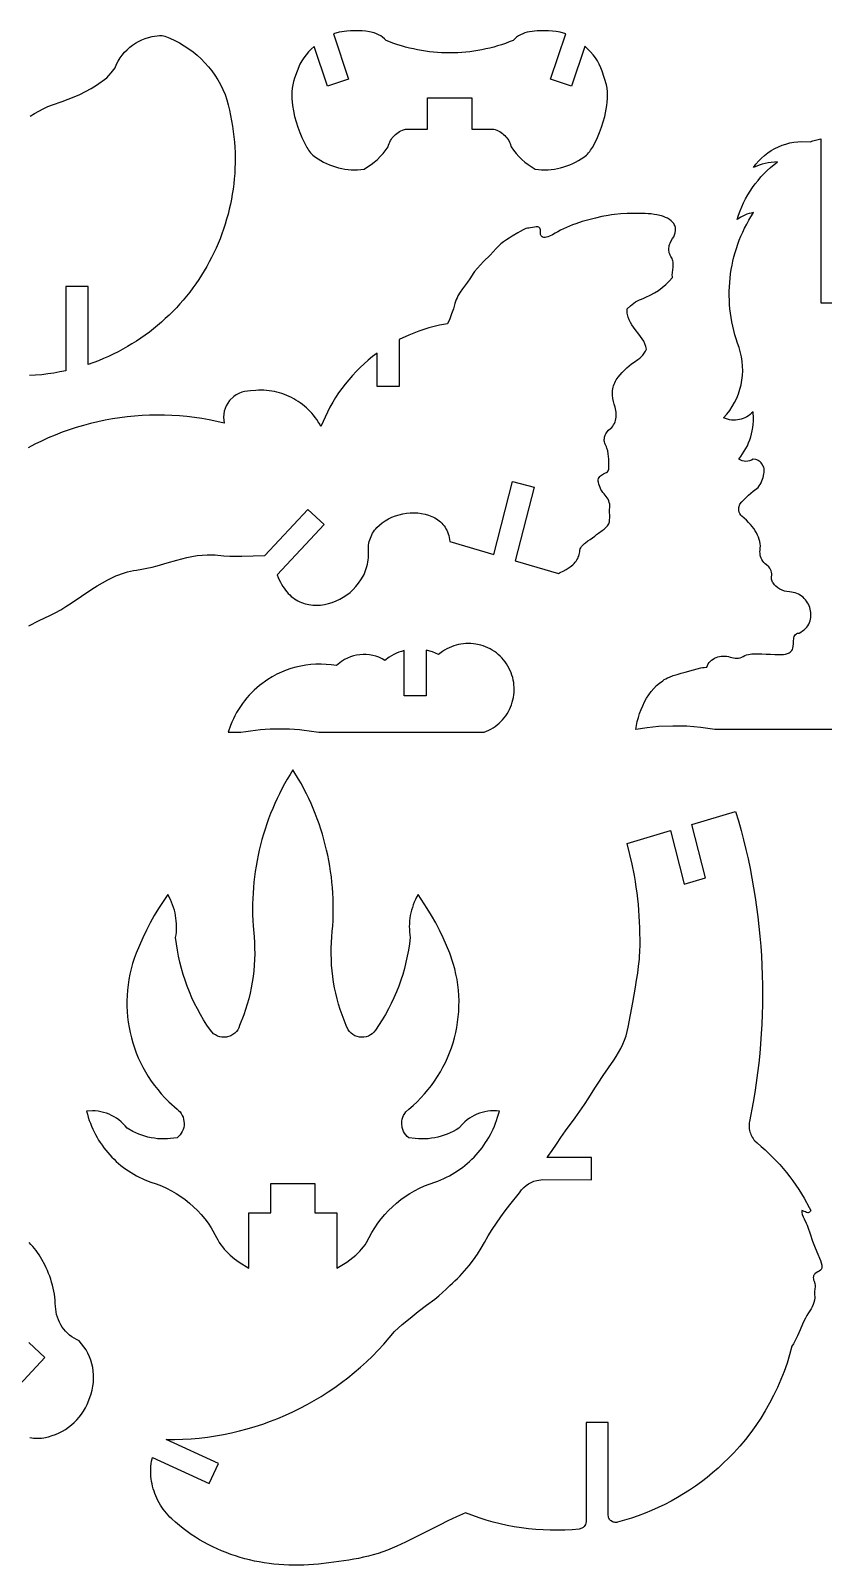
# Model space of a CAD drawing. Extents: x 4.6 to 21.3, y 2.7 to 11.8.
# Drawn here: x 10.41 to 14.95, y 2.74 to 11.52 of the extents above; entities that cross this region are included whole.
import ezdxf

# ---------------------------------------------------------------- set-up
doc = ezdxf.new("R2010")
doc.units = 0

msp = doc.modelspace()

# ---------------------------------------------------------------- linework, layer by layer
for points in [[(12.2328, 11.2405), (12.1128, 11.2001), (12.0363, 11.4272), (12.0358, 11.4267), (12.0352, 11.4262), (12.0191, 11.4116), (12.0039, 11.3959), (11.9899, 11.3794), (11.977, 11.362), (11.9652, 11.3438), (11.9546, 11.3249), (11.9234, 11.2448), (11.9179, 11.2259), (11.9135, 11.2067), (11.9102, 11.1874), (11.9081, 11.1679), (11.9071, 11.1483), (11.9073, 11.1287), (11.9111, 11.0896), (11.9167, 11.058), (11.9238, 11.0268), (11.9321, 10.9959), (11.9419, 10.9654), (11.953, 10.9354), (11.9653, 10.9059), (11.994, 10.8486), (11.9987, 10.8407), (12.0039, 10.833), (12.0094, 10.8256), (12.0154, 10.8185), (12.0217, 10.8118), (12.0284, 10.8054), (12.0429, 10.7938), (12.0582, 10.7834), (12.074, 10.7738), (12.0901, 10.7649), (12.1066, 10.7569), (12.1234, 10.7496), (12.1405, 10.7432), (12.1579, 10.7376), (12.1755, 10.7328), (12.1933, 10.7288), (12.2113, 10.7257), (12.2294, 10.7235), (12.2477, 10.722), (12.266, 10.7215), (12.2844, 10.7218), (12.3213, 10.7251), (12.3415, 10.7375), (12.361, 10.7511), (12.3796, 10.7657), (12.3973, 10.7813), (12.414, 10.798), (12.4298, 10.8156), (12.4582, 10.8535), (12.461, 10.8626), (12.4642, 10.8714), (12.4681, 10.8799), (12.4725, 10.8881), (12.4774, 10.896), (12.4827, 10.9035), (12.4886, 10.9106), (12.4949, 10.9173), (12.5016, 10.9235), (12.5087, 10.9294), (12.5162, 10.9347), (12.5241, 10.9396), (12.5323, 10.9439), (12.5408, 10.9477), (12.5587, 10.9537), (12.6844, 10.9537), (12.6844, 11.1332), (12.9369, 11.1332), (12.9369, 10.9537), (13.0626, 10.9537), (13.0717, 10.951), (13.0805, 10.9477), (13.089, 10.9439), (13.0972, 10.9396), (13.1051, 10.9347), (13.1126, 10.9294), (13.1197, 10.9235), (13.1264, 10.9173), (13.1327, 10.9106), (13.1386, 10.9035), (13.144, 10.896), (13.1488, 10.8881), (13.1532, 10.8799), (13.1571, 10.8714), (13.1631, 10.8535), (13.1768, 10.8341), (13.1915, 10.8156), (13.2073, 10.798), (13.224, 10.7813), (13.2417, 10.7657), (13.2603, 10.7511), (13.3, 10.7251), (13.3185, 10.723), (13.3369, 10.7218), (13.3553, 10.7215), (13.3736, 10.722), (13.3919, 10.7235), (13.41, 10.7257), (13.428, 10.7288), (13.4458, 10.7328), (13.4634, 10.7376), (13.4808, 10.7432), (13.4979, 10.7496), (13.5147, 10.7569), (13.5312, 10.7649), (13.5473, 10.7738), (13.5784, 10.7938), (13.5858, 10.7994), (13.5929, 10.8054), (13.5996, 10.8118), (13.6059, 10.8185), (13.6119, 10.8256), (13.6174, 10.833), (13.6273, 10.8486), (13.6423, 10.877), (13.656, 10.9059), (13.6684, 10.9354), (13.6794, 10.9654), (13.6892, 10.9959), (13.6976, 11.0268), (13.7103, 11.0896), (13.7127, 11.1091), (13.714, 11.1287), (13.7142, 11.1483), (13.7132, 11.1679), (13.7111, 11.1874), (13.7079, 11.2067), (13.6841, 11.285), (13.6761, 11.3052), (13.6667, 11.3249), (13.6561, 11.3438), (13.6443, 11.362), (13.6314, 11.3794), (13.6174, 11.3959), (13.5861, 11.4262), (13.5855, 11.4267), (13.585, 11.4272), (13.5085, 11.2001), (13.3885, 11.2405), (13.4756, 11.4991), (13.4425, 11.5086), (13.4208, 11.5121), (13.3991, 11.5146), (13.3772, 11.5162), (13.3554, 11.5169), (13.3335, 11.5167), (13.3116, 11.5156), (13.2681, 11.5106), (13.2547, 11.5079), (13.2416, 11.5041), (13.229, 11.4994), (13.2167, 11.4936), (13.205, 11.4869), (13.1938, 11.4792), (13.1734, 11.4612), (13.1516, 11.4526), (13.1295, 11.4445), (13.1074, 11.4369), (13.0851, 11.43), (13.0626, 11.4235), (13.0401, 11.4177), (13.0174, 11.4124), (12.9947, 11.4076), (12.9719, 11.4035), (12.949, 11.3998), (12.926, 11.3968), (12.903, 11.3942), (12.8799, 11.3923), (12.8569, 11.3909), (12.8338, 11.3901), (12.8107, 11.3898), (12.7875, 11.3901), (12.7644, 11.3909), (12.7414, 11.3923), (12.7183, 11.3942), (12.6953, 11.3968), (12.6723, 11.3998), (12.6494, 11.4035), (12.6266, 11.4076), (12.6039, 11.4124), (12.5812, 11.4177), (12.5587, 11.4235), (12.5363, 11.43), (12.5139, 11.4369), (12.4918, 11.4445), (12.4479, 11.4612), (12.438, 11.4707), (12.4275, 11.4792), (12.4163, 11.4869), (12.4046, 11.4936), (12.3923, 11.4994), (12.3797, 11.5041), (12.3532, 11.5106), (12.3315, 11.5135), (12.3097, 11.5156), (12.2878, 11.5167), (12.2659, 11.5169), (12.2441, 11.5162), (12.2222, 11.5146), (12.1788, 11.5086), (12.1457, 11.4991), (12.2328, 11.2405)], [(12.55, 7.7143), (12.55, 7.9719), (12.5351, 7.9677), (12.5205, 7.9626), (12.5063, 7.9568), (12.4923, 7.9501), (12.4788, 7.9428), (12.4657, 7.9347), (12.4408, 7.9163), (12.4239, 7.9258), (12.4065, 7.9337), (12.3887, 7.9401), (12.3706, 7.9449), (12.3523, 7.9482), (12.3338, 7.9499), (12.3153, 7.9502), (12.2968, 7.9489), (12.2785, 7.9462), (12.2605, 7.942), (12.2429, 7.9363), (12.2256, 7.9291), (12.209, 7.9205), (12.193, 7.9105), (12.1632, 7.8861), (12.1339, 7.8906), (12.1045, 7.8935), (12.0751, 7.8947), (12.0458, 7.8944), (12.0167, 7.8925), (11.9877, 7.8891), (11.959, 7.8841), (11.9307, 7.8776), (11.9027, 7.8696), (11.8752, 7.8601), (11.8482, 7.8491), (11.8217, 7.8367), (11.7959, 7.8228), (11.7708, 7.8075), (11.7229, 7.7727), (11.7073, 7.7595), (11.6921, 7.7457), (11.6776, 7.7314), (11.6636, 7.7166), (11.6502, 7.7013), (11.6374, 7.6855), (11.6252, 7.6692), (11.6136, 7.6525), (11.6026, 7.6354), (11.5923, 7.6179), (11.5826, 7.6), (11.5736, 7.5818), (11.5653, 7.5632), (11.5577, 7.5442), (11.5445, 7.5054), (11.6169, 7.5054), (11.6446, 7.5101), (11.6723, 7.5141), (11.7002, 7.5175), (11.728, 7.5203), (11.7559, 7.5225), (11.7838, 7.524), (11.8118, 7.525), (11.8397, 7.5253), (11.8677, 7.525), (11.8956, 7.524), (11.9236, 7.5225), (11.9515, 7.5203), (11.9793, 7.5175), (12.0071, 7.5141), (12.0625, 7.5054), (13.008, 7.5054), (13.0215, 7.5108), (13.0346, 7.5168), (13.0473, 7.5236), (13.0596, 7.531), (13.0714, 7.539), (13.0827, 7.5477), (13.0935, 7.5569), (13.1038, 7.5667), (13.1135, 7.5771), (13.1227, 7.5879), (13.1313, 7.5993), (13.1393, 7.6112), (13.1466, 7.6235), (13.1533, 7.6362), (13.1646, 7.6628), (13.1691, 7.6766), (13.1728, 7.6906), (13.1758, 7.7046), (13.1779, 7.7188), (13.1793, 7.733), (13.1799, 7.7472), (13.1798, 7.7615), (13.1788, 7.7757), (13.1771, 7.7898), (13.1747, 7.8038), (13.1714, 7.8177), (13.1674, 7.8314), (13.1627, 7.8449), (13.1572, 7.8582), (13.144, 7.8839), (13.1363, 7.8962), (13.128, 7.908), (13.1191, 7.9193), (13.1096, 7.93), (13.0996, 7.9402), (13.089, 7.9498), (13.078, 7.9588), (13.0665, 7.9671), (13.0546, 7.9749), (13.0422, 7.9819), (13.0295, 7.9884), (13.0164, 7.9941), (13.003, 7.9991), (12.9893, 8.0034), (12.961, 8.0097), (12.9467, 8.0117), (12.9323, 8.0128), (12.9179, 8.0132), (12.9036, 8.0128), (12.8894, 8.0116), (12.8753, 8.0097), (12.8613, 8.007), (12.8475, 8.0035), (12.8339, 7.9993), (12.8206, 7.9944), (12.8075, 7.9887), (12.7947, 7.9823), (12.7823, 7.9753), (12.7702, 7.9675), (12.7473, 7.9498), (12.7303, 7.9578), (12.7128, 7.9647), (12.6767, 7.9748), (12.6767, 7.7143), (12.55, 7.7143)], [(12.274, 4.5157), (12.2857, 4.5266), (12.2968, 4.538), (12.3074, 4.5499), (12.3174, 4.5623), (12.3268, 4.5752), (12.3355, 4.5884), (12.3511, 4.6162), (12.3662, 4.6444), (12.3825, 4.6716), (12.4002, 4.6979), (12.4191, 4.7231), (12.4393, 4.7473), (12.4605, 4.7704), (12.483, 4.7924), (12.5064, 4.8131), (12.5309, 4.8327), (12.5564, 4.851), (12.5828, 4.8681), (12.61, 4.8838), (12.6381, 4.8981), (12.667, 4.9111), (12.727, 4.9325), (12.744, 4.9389), (12.7608, 4.9457), (12.7772, 4.953), (12.7934, 4.9608), (12.8093, 4.9691), (12.8249, 4.9779), (12.8402, 4.9871), (12.8552, 4.9967), (12.8698, 5.0068), (12.8841, 5.0174), (12.898, 5.0283), (12.9116, 5.0397), (12.9248, 5.0514), (12.9377, 5.0636), (12.9501, 5.0761), (12.9622, 5.089), (12.9739, 5.1023), (12.9851, 5.1159), (12.996, 5.1298), (13.0064, 5.1441), (13.0164, 5.1587), (13.0259, 5.1737), (13.035, 5.1889), (13.0437, 5.2045), (13.0518, 5.2203), (13.0595, 5.2364), (13.0667, 5.2527), (13.0734, 5.2694), (13.0796, 5.2862), (13.0853, 5.3034), (13.0952, 5.3383), (13.0785, 5.3399), (13.0619, 5.3404), (13.0454, 5.3398), (13.0291, 5.3381), (13.013, 5.3354), (12.9972, 5.3316), (12.9816, 5.3269), (12.9664, 5.3211), (12.9517, 5.3144), (12.9373, 5.3068), (12.9235, 5.2982), (12.9102, 5.2887), (12.8975, 5.2783), (12.8854, 5.2671), (12.8634, 5.2421), (12.8473, 5.2322), (12.8308, 5.2232), (12.814, 5.2149), (12.7968, 5.2076), (12.7793, 5.2011), (12.7616, 5.1954), (12.7436, 5.1906), (12.7254, 5.1866), (12.7071, 5.1835), (12.6886, 5.1813), (12.6701, 5.18), (12.6514, 5.1795), (12.6327, 5.18), (12.614, 5.1814), (12.5767, 5.1868), (12.5677, 5.1947), (12.5598, 5.2035), (12.553, 5.213), (12.5473, 5.2233), (12.5428, 5.2341), (12.5395, 5.2454), (12.5369, 5.269), (12.5376, 5.2809), (12.5397, 5.2925), (12.5431, 5.3038), (12.5477, 5.3146), (12.5535, 5.3248), (12.5604, 5.3343), (12.5774, 5.3508), (12.6015, 5.3714), (12.6246, 5.3929), (12.6467, 5.4151), (12.6678, 5.438), (12.6879, 5.4617), (12.7069, 5.486), (12.7249, 5.5109), (12.7419, 5.5365), (12.7578, 5.5626), (12.7726, 5.5893), (12.7863, 5.6165), (12.799, 5.6441), (12.8106, 5.6722), (12.8211, 5.7007), (12.8304, 5.7295), (12.8387, 5.7587), (12.8458, 5.7881), (12.8518, 5.8179), (12.8566, 5.8478), (12.8603, 5.878), (12.8628, 5.9083), (12.8641, 5.9387), (12.8643, 5.9692), (12.8633, 5.9998), (12.861, 6.0304), (12.8576, 6.061), (12.8529, 6.0915), (12.847, 6.1219), (12.8399, 6.1523), (12.8316, 6.1825), (12.811, 6.2422), (12.7931, 6.2865), (12.7737, 6.3301), (12.753, 6.3731), (12.731, 6.4153), (12.7077, 6.4569), (12.683, 6.4977), (12.6299, 6.5771), (12.6221, 6.563), (12.6149, 6.5486), (12.6084, 6.534), (12.6026, 6.5192), (12.5974, 6.5041), (12.5929, 6.4889), (12.589, 6.4734), (12.5858, 6.4579), (12.5833, 6.4422), (12.5815, 6.4264), (12.5804, 6.4105), (12.58, 6.3946), (12.5803, 6.3786), (12.5813, 6.3627), (12.5854, 6.3308), (12.5809, 6.2952), (12.5754, 6.2598), (12.5687, 6.2246), (12.561, 6.1897), (12.5522, 6.1551), (12.5423, 6.1208), (12.5313, 6.0869), (12.5193, 6.0533), (12.5062, 6.0202), (12.4921, 5.9874), (12.4769, 5.9551), (12.4608, 5.9232), (12.4436, 5.8919), (12.4255, 5.8611), (12.3862, 5.8011), (12.3777, 5.7907), (12.3681, 5.7817), (12.3574, 5.7743), (12.3458, 5.7684), (12.3335, 5.7642), (12.3207, 5.7618), (12.2942, 5.7623), (12.2812, 5.7654), (12.2689, 5.7702), (12.2576, 5.7766), (12.2473, 5.7845), (12.2381, 5.7937), (12.2303, 5.8042), (12.2193, 5.8282), (12.207, 5.8584), (12.1956, 5.8888), (12.1851, 5.9195), (12.1756, 5.9505), (12.1671, 5.9817), (12.1595, 6.0132), (12.1528, 6.0448), (12.1472, 6.0767), (12.1424, 6.1087), (12.1387, 6.1408), (12.1359, 6.173), (12.1341, 6.2054), (12.1332, 6.2378), (12.1334, 6.2702), (12.1366, 6.3352), (12.1397, 6.3666), (12.1422, 6.3979), (12.1439, 6.4293), (12.145, 6.4607), (12.1454, 6.492), (12.1452, 6.5233), (12.1443, 6.5545), (12.1428, 6.5857), (12.1405, 6.6169), (12.1377, 6.6479), (12.1342, 6.6789), (12.13, 6.7097), (12.1252, 6.7405), (12.1198, 6.7711), (12.1137, 6.8016), (12.1069, 6.832), (12.0996, 6.8622), (12.0916, 6.8923), (12.083, 6.9222), (12.0737, 6.9519), (12.0638, 6.9815), (12.0533, 7.0108), (12.0422, 7.0399), (12.0304, 7.0688), (12.0181, 7.0975), (12.0051, 7.1259), (11.9915, 7.1541), (11.9773, 7.1821), (11.9625, 7.2097), (11.947, 7.2371), (11.9144, 7.291), (11.8978, 7.2642), (11.8818, 7.2371), (11.8663, 7.2097), (11.8515, 7.1821), (11.8373, 7.1541), (11.8237, 7.1259), (11.8107, 7.0975), (11.7984, 7.0688), (11.7866, 7.0399), (11.7755, 7.0108), (11.765, 6.9815), (11.7551, 6.9519), (11.7458, 6.9222), (11.7372, 6.8923), (11.7292, 6.8622), (11.7218, 6.832), (11.7151, 6.8016), (11.709, 6.7711), (11.7036, 6.7405), (11.6988, 6.7097), (11.6946, 6.6789), (11.6911, 6.6479), (11.6882, 6.6169), (11.686, 6.5857), (11.6845, 6.5545), (11.6836, 6.5233), (11.6834, 6.492), (11.6838, 6.4607), (11.6849, 6.4293), (11.6866, 6.3979), (11.6922, 6.3352), (11.6943, 6.3027), (11.6954, 6.2702), (11.6955, 6.2378), (11.6947, 6.2054), (11.6929, 6.173), (11.6901, 6.1408), (11.6864, 6.1087), (11.6816, 6.0767), (11.676, 6.0448), (11.6693, 6.0132), (11.6617, 5.9817), (11.6532, 5.9505), (11.6437, 5.9195), (11.6332, 5.8888), (11.6095, 5.8282), (11.6048, 5.8157), (11.5985, 5.8042), (11.5907, 5.7937), (11.5815, 5.7845), (11.5712, 5.7766), (11.5598, 5.7702), (11.5346, 5.7623), (11.5213, 5.7611), (11.5081, 5.7618), (11.4953, 5.7642), (11.483, 5.7684), (11.4714, 5.7743), (11.4607, 5.7817), (11.4426, 5.8011), (11.4225, 5.8308), (11.4033, 5.8611), (11.3852, 5.8919), (11.368, 5.9232), (11.3518, 5.9551), (11.3367, 5.9874), (11.3226, 6.0202), (11.3095, 6.0533), (11.2975, 6.0869), (11.2865, 6.1208), (11.2766, 6.1551), (11.2678, 6.1897), (11.2601, 6.2246), (11.2534, 6.2598), (11.2434, 6.3308), (11.2458, 6.3467), (11.2475, 6.3627), (11.2485, 6.3786), (11.2488, 6.3946), (11.2484, 6.4105), (11.2472, 6.4264), (11.2454, 6.4422), (11.243, 6.4579), (11.2398, 6.4734), (11.2359, 6.4889), (11.2314, 6.5041), (11.2262, 6.5192), (11.2204, 6.534), (11.2139, 6.5486), (11.1988, 6.5771), (11.1717, 6.5378), (11.1458, 6.4977), (11.1211, 6.4569), (11.0978, 6.4153), (11.0758, 6.3731), (11.0551, 6.3301), (11.0178, 6.2422), (11.0069, 6.2125), (10.9972, 6.1825), (10.9889, 6.1523), (10.9817, 6.1219), (10.9759, 6.0915), (10.9712, 6.061), (10.9678, 6.0304), (10.9655, 5.9998), (10.9645, 5.9692), (10.9647, 5.9387), (10.966, 5.9083), (10.9685, 5.878), (10.9722, 5.8478), (10.977, 5.8179), (10.983, 5.7881), (10.9901, 5.7587), (10.9984, 5.7295), (11.0077, 5.7007), (11.0182, 5.6722), (11.0298, 5.6441), (11.0425, 5.6165), (11.0562, 5.5893), (11.071, 5.5626), (11.0869, 5.5365), (11.1039, 5.5109), (11.1219, 5.486), (11.1409, 5.4617), (11.161, 5.438), (11.1821, 5.4151), (11.2042, 5.3929), (11.2514, 5.3508), (11.2604, 5.343), (11.2684, 5.3343), (11.2753, 5.3248), (11.2811, 5.3146), (11.2857, 5.3038), (11.2891, 5.2925), (11.2919, 5.269), (11.2913, 5.257), (11.2893, 5.2454), (11.286, 5.2341), (11.2815, 5.2233), (11.2758, 5.213), (11.269, 5.2035), (11.2521, 5.1868), (11.2335, 5.1836), (11.2148, 5.1814), (11.1961, 5.18), (11.1774, 5.1795), (11.1587, 5.18), (11.1402, 5.1813), (11.1217, 5.1835), (11.1034, 5.1866), (11.0852, 5.1906), (11.0672, 5.1954), (11.0495, 5.2011), (11.032, 5.2076), (11.0148, 5.2149), (10.998, 5.2232), (10.9654, 5.2421), (10.9547, 5.255), (10.9434, 5.2671), (10.9313, 5.2783), (10.9186, 5.2887), (10.9053, 5.2982), (10.8915, 5.3068), (10.8771, 5.3144), (10.8624, 5.3211), (10.8472, 5.3269), (10.8316, 5.3316), (10.8158, 5.3354), (10.7997, 5.3381), (10.7833, 5.3398), (10.7669, 5.3404), (10.7336, 5.3383), (10.7383, 5.3207), (10.7435, 5.3034), (10.7492, 5.2862), (10.7554, 5.2694), (10.7621, 5.2527), (10.7693, 5.2364), (10.777, 5.2203), (10.7851, 5.2045), (10.7938, 5.1889), (10.8029, 5.1737), (10.8124, 5.1587), (10.8224, 5.1441), (10.8328, 5.1298), (10.8437, 5.1159), (10.8549, 5.1023), (10.8666, 5.089), (10.8787, 5.0761), (10.8911, 5.0636), (10.904, 5.0514), (10.9172, 5.0397), (10.9308, 5.0283), (10.9447, 5.0174), (10.959, 5.0068), (10.9736, 4.9967), (10.9886, 4.9871), (11.0039, 4.9779), (11.0195, 4.9691), (11.0354, 4.9608), (11.0516, 4.953), (11.068, 4.9457), (11.1018, 4.9325), (11.1322, 4.9225), (11.1618, 4.9111), (11.1907, 4.8981), (11.2188, 4.8838), (11.246, 4.8681), (11.2724, 4.851), (11.2979, 4.8327), (11.3224, 4.8131), (11.3458, 4.7924), (11.3682, 4.7704), (11.3895, 4.7473), (11.4097, 4.7231), (11.4286, 4.6979), (11.4463, 4.6716), (11.4777, 4.6162), (11.4851, 4.6021), (11.4933, 4.5884), (11.502, 4.5752), (11.5114, 4.5623), (11.5214, 4.5499), (11.532, 4.538), (11.5548, 4.5157), (11.58, 4.4947), (11.6064, 4.4752), (11.6625, 4.4413), (11.6625, 4.757), (11.7884, 4.757), (11.7884, 4.9241), (12.0404, 4.9241), (12.0404, 4.757), (12.1663, 4.757), (12.1663, 4.4413), (12.1949, 4.4574), (12.2224, 4.4752), (12.274, 4.5157)], [(13.5911, 2.9916), (13.5904, 2.9835), (13.5882, 2.9759), (13.5847, 2.969), (13.58, 2.9628), (13.5743, 2.9576), (13.5677, 2.9534), (13.5524, 2.9489), (13.5109, 2.9455), (13.4694, 2.9433), (13.4278, 2.9424), (13.3863, 2.9427), (13.3449, 2.9442), (13.3036, 2.947), (13.2623, 2.951), (13.2213, 2.9562), (13.1804, 2.9626), (13.1397, 2.9702), (13.0992, 2.9791), (13.0589, 2.9891), (13.019, 3.0004), (12.9794, 3.0128), (12.9011, 3.0413), (12.8506, 3.0187), (12.8011, 2.9954), (12.7524, 2.9715), (12.7041, 2.9472), (12.6076, 2.8984), (12.5587, 2.8744), (12.5092, 2.8507), (12.4826, 2.839), (12.4558, 2.8282), (12.4287, 2.8184), (12.4014, 2.8095), (12.3739, 2.8015), (12.3462, 2.7942), (12.3183, 2.7875), (12.2902, 2.7816), (12.2619, 2.7761), (12.2335, 2.7712), (12.1764, 2.7627), (12.1189, 2.7554), (12.0611, 2.7489), (12.0327, 2.7461), (12.0043, 2.744), (11.9758, 2.7426), (11.9474, 2.7418), (11.919, 2.7418), (11.8906, 2.7424), (11.8622, 2.7438), (11.834, 2.7458), (11.8058, 2.7485), (11.7777, 2.7519), (11.7497, 2.756), (11.7219, 2.7608), (11.6943, 2.7663), (11.6668, 2.7725), (11.6395, 2.7794), (11.6124, 2.7871), (11.5855, 2.7954), (11.5589, 2.8044), (11.5325, 2.8142), (11.5064, 2.8247), (11.4806, 2.8359), (11.4552, 2.8478), (11.43, 2.8604), (11.4052, 2.8738), (11.3808, 2.8879), (11.3567, 2.9027), (11.333, 2.9183), (11.3098, 2.9346), (11.287, 2.9516), (11.2646, 2.9694), (11.2427, 2.9879), (11.2213, 3.0071), (11.2106, 3.0174), (11.2004, 3.028), (11.1907, 3.0391), (11.1814, 3.0505), (11.1726, 3.0622), (11.1642, 3.0742), (11.1563, 3.0866), (11.149, 3.0992), (11.1421, 3.1121), (11.1357, 3.1252), (11.1298, 3.1385), (11.1245, 3.152), (11.1196, 3.1657), (11.1154, 3.1796), (11.1116, 3.1936), (11.1085, 3.2077), (11.1058, 3.2219), (11.1038, 3.2361), (11.1023, 3.2505), (11.1014, 3.2648), (11.1012, 3.2792), (11.1015, 3.2936), (11.1024, 3.308), (11.104, 3.3223), (11.1062, 3.3365), (11.109, 3.3507), (11.1108, 3.3579), (11.4358, 3.2091), (11.4885, 3.3242), (11.1898, 3.461), (11.2372, 3.4611), (11.2845, 3.4626), (11.3316, 3.4654), (11.3784, 3.4696), (11.425, 3.475), (11.4714, 3.4818), (11.5174, 3.4899), (11.5631, 3.4993), (11.6084, 3.51), (11.6533, 3.5219), (11.6979, 3.5351), (11.742, 3.5495), (11.7857, 3.5651), (11.8289, 3.5819), (11.8715, 3.6), (11.9137, 3.6192), (11.9553, 3.6397), (11.9963, 3.6612), (12.0367, 3.684), (12.0764, 3.7078), (12.1155, 3.7329), (12.1539, 3.759), (12.1916, 3.7862), (12.2286, 3.8145), (12.2648, 3.8439), (12.3002, 3.8744), (12.3348, 3.9059), (12.3686, 3.9385), (12.4015, 3.9721), (12.4335, 4.0068), (12.4948, 4.079), (12.5392, 4.1179), (12.5847, 4.1555), (12.6313, 4.1923), (12.6786, 4.2284), (12.7265, 4.2641), (12.7491, 4.2819), (12.7707, 4.3008), (12.7914, 4.3207), (12.8111, 4.3417), (12.8262, 4.3543), (12.841, 4.3675), (12.8554, 4.3811), (12.8695, 4.3952), (12.8833, 4.4097), (12.8967, 4.4247), (12.9224, 4.4556), (12.9467, 4.4877), (12.9695, 4.5207), (12.9907, 4.5543), (13.0103, 4.5882), (13.0317, 4.6254), (13.0545, 4.6619), (13.0784, 4.6979), (13.1033, 4.7335), (13.129, 4.7686), (13.1554, 4.8034), (13.2096, 4.8724), (13.2226, 4.8887), (13.2346, 4.9016), (13.2477, 4.913), (13.2619, 4.923), (13.2771, 4.9313), (13.293, 4.9379), (13.3096, 4.9428), (13.3443, 4.9471), (13.6226, 4.9466), (13.6228, 5.0732), (13.3674, 5.0737), (13.3716, 5.0793), (13.3968, 5.1145), (13.4211, 5.1501), (13.4469, 5.1881), (13.4737, 5.2258), (13.5283, 5.3011), (13.5555, 5.3389), (13.5821, 5.377), (13.6076, 5.4155), (13.6318, 5.4545), (13.6453, 5.4765), (13.6595, 5.4983), (13.6892, 5.5418), (13.7195, 5.5855), (13.7492, 5.6297), (13.7633, 5.6521), (13.7767, 5.6748), (13.7892, 5.6978), (13.8007, 5.7212), (13.811, 5.745), (13.8198, 5.7693), (13.8271, 5.7941), (13.8326, 5.8195), (13.8584, 5.9599), (13.874, 6.0484), (13.8805, 6.0882), (13.8864, 6.1281), (13.8918, 6.1681), (13.8964, 6.2081), (13.8977, 6.2204), (13.8989, 6.2538), (13.8997, 6.2872), (13.8999, 6.3206), (13.8996, 6.3539), (13.8987, 6.3872), (13.8974, 6.4206), (13.8955, 6.4538), (13.8931, 6.4871), (13.8902, 6.5203), (13.8867, 6.5535), (13.8827, 6.5866), (13.8783, 6.6196), (13.8732, 6.6526), (13.8677, 6.6855), (13.8551, 6.7511), (13.8268, 6.8697), (14.0739, 6.9426), (14.1523, 6.6369), (14.2739, 6.6728), (14.1955, 6.9784), (14.4469, 7.0526), (14.4627, 6.9986), (14.4777, 6.9444), (14.4918, 6.89), (14.5051, 6.8355), (14.5175, 6.7807), (14.529, 6.7259), (14.5397, 6.6709), (14.5495, 6.6158), (14.5585, 6.5605), (14.5666, 6.5052), (14.5738, 6.4497), (14.5802, 6.3942), (14.5857, 6.3385), (14.5904, 6.2828), (14.5942, 6.2271), (14.5971, 6.1713), (14.5992, 6.1154), (14.6004, 6.0596), (14.6007, 6.0037), (14.6002, 5.9478), (14.5988, 5.8919), (14.5965, 5.836), (14.5934, 5.7802), (14.5894, 5.7243), (14.5846, 5.6686), (14.5789, 5.6128), (14.5723, 5.5571), (14.5648, 5.5015), (14.5565, 5.446), (14.5473, 5.3906), (14.5263, 5.2801), (14.5248, 5.2715), (14.524, 5.2628), (14.5237, 5.2542), (14.524, 5.2456), (14.5249, 5.2372), (14.5263, 5.2288), (14.5283, 5.2205), (14.5309, 5.2124), (14.534, 5.2045), (14.5376, 5.1969), (14.5417, 5.1894), (14.5463, 5.1823), (14.5515, 5.1754), (14.5571, 5.1689), (14.5697, 5.1569), (14.5926, 5.1375), (14.6149, 5.1176), (14.6367, 5.0972), (14.6579, 5.0762), (14.6787, 5.0547), (14.6988, 5.0328), (14.7184, 5.0103), (14.7374, 4.9874), (14.7559, 4.9639), (14.7737, 4.9401), (14.791, 4.9157), (14.8076, 4.891), (14.8237, 4.8658), (14.8391, 4.8402), (14.868, 4.7878), (14.8768, 4.7705), (14.8743, 4.7661), (14.8716, 4.7627), (14.8688, 4.7603), (14.8658, 4.7588), (14.8626, 4.7581), (14.8594, 4.758), (14.8527, 4.7594), (14.8456, 4.7622), (14.8385, 4.7656), (14.8315, 4.7687), (14.8246, 4.7708), (14.8246, 4.7649), (14.8252, 4.7591), (14.828, 4.7471), (14.8325, 4.7351), (14.8381, 4.723), (14.8503, 4.6988), (14.8557, 4.6869), (14.86, 4.6752), (14.8725, 4.6365), (14.8867, 4.596), (14.9017, 4.5565), (14.9163, 4.5205), (14.9261, 4.4979), (14.9313, 4.4848), (14.9359, 4.4715), (14.9391, 4.4585), (14.9399, 4.4525), (14.9402, 4.4468), (14.9397, 4.4415), (14.9384, 4.4369), (14.9363, 4.4329), (14.9331, 4.4296), (14.925, 4.424), (14.9163, 4.419), (14.9079, 4.414), (14.9004, 4.4082), (14.8972, 4.4049), (14.8946, 4.4011), (14.8926, 4.3969), (14.8913, 4.3922), (14.8908, 4.3868), (14.8913, 4.3807), (14.8927, 4.3738), (14.8952, 4.3661), (14.8991, 4.3536), (14.901, 4.3427), (14.9013, 4.3329), (14.9007, 4.3238), (14.8984, 4.306), (14.8979, 4.2964), (14.8985, 4.2857), (14.899, 4.2785), (14.8991, 4.2716), (14.8978, 4.258), (14.8948, 4.245), (14.8905, 4.2325), (14.885, 4.2204), (14.8787, 4.2086), (14.8718, 4.1972), (14.8644, 4.1859), (14.8547, 4.1703), (14.8458, 4.1543), (14.8375, 4.1379), (14.8297, 4.1213), (14.815, 4.0874), (14.8003, 4.0535), (14.7932, 4.0381), (14.7856, 4.0231), (14.7775, 4.0085), (14.7688, 3.9943), (14.7555, 3.9457), (14.7406, 3.8977), (14.7239, 3.8504), (14.7056, 3.8039), (14.6857, 3.758), (14.6642, 3.7129), (14.641, 3.6687), (14.6164, 3.6254), (14.5901, 3.5829), (14.5624, 3.5414), (14.5332, 3.5009), (14.5025, 3.4614), (14.4704, 3.423), (14.4368, 3.3858), (14.3465, 3.2973), (14.3153, 3.2702), (14.2833, 3.2441), (14.2507, 3.219), (14.2173, 3.1948), (14.1833, 3.1717), (14.1486, 3.1496), (14.1133, 3.1286), (14.0774, 3.1086), (14.0409, 3.0897), (14.0039, 3.0719), (13.9663, 3.0551), (13.9283, 3.0395), (13.8898, 3.0249), (13.8508, 3.0115), (13.7716, 2.9882), (13.7667, 2.9872), (13.7618, 2.9868), (13.7569, 2.9869), (13.7521, 2.9876), (13.7474, 2.9888), (13.7429, 2.9906), (13.7345, 2.9957), (13.7307, 2.9989), (13.7274, 3.0025), (13.7246, 3.0065), (13.7222, 3.0107), (13.7203, 3.0152), (13.7189, 3.0199), (13.7178, 3.0296), (13.7178, 3.5592), (13.5911, 3.5592), (13.5911, 2.9916)]]:
    msp.add_lwpolyline(points, close=True)
for points in [[(10.4104, 11.0282), (10.4352, 11.0433), (10.4605, 11.0574), (10.4864, 11.0705), (10.5129, 11.0827), (10.5399, 11.0938), (10.5952, 11.1128), (10.6294, 11.1247), (10.6629, 11.1379), (10.6959, 11.1526), (10.7281, 11.1687), (10.7597, 11.1862), (10.7904, 11.205), (10.8495, 11.2465), (10.8621, 11.2606), (10.8743, 11.2751), (10.897, 11.3054), (10.9054, 11.3247), (10.9151, 11.3433), (10.926, 11.3609), (10.9381, 11.3776), (10.9512, 11.3934), (10.9654, 11.4081), (10.9806, 11.4218), (10.9967, 11.4343), (11.0136, 11.4457), (11.0313, 11.4559), (11.0497, 11.4649), (11.0687, 11.4725), (11.0883, 11.4789), (11.1085, 11.4838), (11.1501, 11.4893), (11.158, 11.4892), (11.1659, 11.4885), (11.1813, 11.4851), (11.2104, 11.4737), (11.2387, 11.4609), (11.2662, 11.4466), (11.2928, 11.431), (11.3184, 11.4141), (11.3431, 11.3958), (11.3668, 11.3763), (11.3894, 11.3557), (11.4109, 11.3338), (11.4312, 11.3109), (11.4503, 11.2869), (11.4682, 11.2619), (11.4848, 11.2359), (11.5, 11.2089), (11.5263, 11.1525), (11.5354, 11.1223), (11.5437, 11.0922), (11.5511, 11.0619), (11.5578, 11.0317), (11.5637, 11.0014), (11.5688, 10.9711), (11.5732, 10.9408), (11.5768, 10.9106), (11.5796, 10.8804), (11.5817, 10.8502), (11.5831, 10.82), (11.5837, 10.79), (11.5835, 10.76), (11.5827, 10.7301), (11.5811, 10.7003), (11.5788, 10.6706), (11.5757, 10.6411), (11.572, 10.6116), (11.5676, 10.5824), (11.5625, 10.5532), (11.5567, 10.5243), (11.5502, 10.4955), (11.5431, 10.467), (11.5352, 10.4386), (11.5267, 10.4104), (11.5176, 10.3825), (11.5078, 10.3549), (11.4974, 10.3274), (11.4863, 10.3003), (11.4746, 10.2734), (11.4622, 10.2468), (11.4493, 10.2205), (11.4357, 10.1946), (11.4215, 10.1689), (11.4067, 10.1436), (11.3914, 10.1186), (11.3754, 10.094), (11.3588, 10.0698), (11.3417, 10.0459), (11.324, 10.0225), (11.3057, 9.9994), (11.2869, 9.9768), (11.2675, 9.9546), (11.2475, 9.9328), (11.227, 9.9115), (11.206, 9.8906), (11.1844, 9.8703), (11.1624, 9.8504), (11.1398, 9.831), (11.1166, 9.8121), (11.093, 9.7938), (11.0689, 9.776), (11.0443, 9.7587), (11.0192, 9.742), (10.9936, 9.7259), (10.9675, 9.7103), (10.9409, 9.6954), (10.9139, 9.681), (10.8865, 9.6673), (10.8585, 9.6542), (10.8302, 9.6417), (10.8014, 9.6299), (10.7424, 9.6083), (10.7424, 10.0546), (10.6158, 10.0546), (10.6158, 10.0546), (10.6158, 9.5728), (10.5813, 9.5656), (10.5468, 9.5594), (10.512, 9.5542), (10.4772, 9.55), (10.4424, 9.5467), (10.4074, 9.5445)], [(15.6917, 7.5211), (14.3272, 7.5211), (14.2874, 7.5275), (14.2474, 7.5327), (14.2074, 7.5366), (14.1672, 7.5393), (14.127, 7.5407), (14.0867, 7.5409), (14.0062, 7.5374), (13.9734, 7.5346), (13.9408, 7.5309), (13.8758, 7.5211), (13.8794, 7.5437), (13.8841, 7.5666), (13.8902, 7.5895), (13.8974, 7.6123), (13.9058, 7.6348), (13.9153, 7.6569), (13.9259, 7.6785), (13.9376, 7.6993), (13.9504, 7.7192), (13.9643, 7.7381), (13.9791, 7.7558), (13.9949, 7.7721), (14.0117, 7.7869), (14.0295, 7.8001), (14.0387, 7.806), (14.0481, 7.8114), (14.0577, 7.8163), (14.0676, 7.8207), (14.089, 7.8289), (14.1116, 7.8364), (14.1348, 7.8433), (14.1583, 7.8497), (14.205, 7.8617), (14.2486, 7.8733), (14.2578, 7.8753), (14.2671, 7.8764), (14.2813, 7.877), (14.2851, 7.887), (14.29, 7.8961), (14.2957, 7.9044), (14.3022, 7.9118), (14.3095, 7.9184), (14.3174, 7.9241), (14.3259, 7.9289), (14.3348, 7.933), (14.3442, 7.9362), (14.354, 7.9385), (14.364, 7.9401), (14.3742, 7.9408), (14.3845, 7.9406), (14.3948, 7.9397), (14.405, 7.9379), (14.4151, 7.9353), (14.4248, 7.9327), (14.4345, 7.9305), (14.4443, 7.929), (14.454, 7.9284), (14.4636, 7.9289), (14.473, 7.9306), (14.482, 7.9337), (14.4906, 7.9385), (14.5, 7.9439), (14.5097, 7.9478), (14.5196, 7.9505), (14.5298, 7.9522), (14.5402, 7.9531), (14.5507, 7.9535), (14.572, 7.9536), (14.5968, 7.9531), (14.6216, 7.952), (14.6462, 7.9509), (14.6706, 7.9508), (14.6949, 7.9504), (14.7074, 7.9502), (14.7197, 7.9506), (14.7318, 7.9519), (14.7432, 7.9547), (14.7486, 7.9568), (14.7538, 7.9594), (14.7588, 7.9626), (14.7634, 7.9665), (14.7681, 7.9723), (14.7715, 7.9791), (14.7739, 7.9867), (14.7756, 7.9949), (14.7773, 8.0122), (14.7784, 8.0297), (14.7792, 8.038), (14.7804, 8.0459), (14.7823, 8.053), (14.7852, 8.0593), (14.7891, 8.0646), (14.7943, 8.0687), (14.7974, 8.0702), (14.801, 8.0713), (14.8094, 8.0724), (14.8201, 8.078), (14.8299, 8.0843), (14.8387, 8.0911), (14.8466, 8.0985), (14.8535, 8.1063), (14.8596, 8.1146), (14.8647, 8.1233), (14.869, 8.1323), (14.8724, 8.1415), (14.8749, 8.151), (14.8767, 8.1607), (14.8776, 8.1704), (14.8777, 8.1802), (14.8771, 8.1901), (14.8757, 8.1998), (14.8736, 8.2095), (14.8708, 8.219), (14.8672, 8.2284), (14.863, 8.2374), (14.8581, 8.2462), (14.8526, 8.2546), (14.8465, 8.2626), (14.8397, 8.2701), (14.8323, 8.2771), (14.8244, 8.2835), (14.8159, 8.2893), (14.8069, 8.2945), (14.7973, 8.2989), (14.7873, 8.3025), (14.7767, 8.3053), (14.7657, 8.3072), (14.7542, 8.3081), (14.74, 8.3096), (14.7261, 8.3129), (14.7126, 8.3177), (14.6999, 8.3239), (14.6881, 8.3314), (14.6776, 8.3399), (14.6685, 8.3492), (14.6611, 8.3592), (14.6581, 8.3644), (14.6556, 8.3698), (14.6537, 8.3751), (14.6524, 8.3806), (14.6517, 8.3861), (14.6516, 8.3916), (14.6523, 8.3971), (14.6536, 8.4025), (14.6535, 8.4114), (14.6523, 8.4201), (14.6499, 8.4285), (14.6465, 8.4365), (14.6421, 8.444), (14.6367, 8.4509), (14.6233, 8.4624), (14.6152, 8.4692), (14.6081, 8.4765), (14.6019, 8.4845), (14.5968, 8.4929), (14.5927, 8.5016), (14.5895, 8.5106), (14.5874, 8.5197), (14.5862, 8.5288), (14.586, 8.5378), (14.5868, 8.5466), (14.588, 8.5588), (14.5881, 8.571), (14.587, 8.5832), (14.5848, 8.5956), (14.5816, 8.6079), (14.5773, 8.6203), (14.572, 8.6327), (14.5657, 8.645), (14.5584, 8.6573), (14.5502, 8.6695), (14.541, 8.6816), (14.531, 8.6936), (14.5201, 8.7056), (14.5083, 8.7173), (14.4958, 8.7289), (14.4824, 8.7404), (14.476, 8.7474), (14.471, 8.7553), (14.4674, 8.7638), (14.4653, 8.7727), (14.4646, 8.7818), (14.4654, 8.791), (14.4717, 8.8087), (14.483, 8.8223), (14.4948, 8.8355), (14.5071, 8.8482), (14.5198, 8.8605), (14.533, 8.8723), (14.5465, 8.8836), (14.575, 8.9046), (14.5812, 8.9135), (14.5868, 8.9228), (14.5919, 8.9323), (14.5964, 8.9421), (14.6003, 8.9522), (14.6036, 8.9625), (14.6084, 8.9837), (14.6098, 8.991), (14.6105, 8.9985), (14.6103, 9.0059), (14.6093, 9.0132), (14.6075, 9.0204), (14.6049, 9.0273), (14.5974, 9.0403), (14.5926, 9.0461), (14.5873, 9.0513), (14.5814, 9.0559), (14.5751, 9.0597), (14.5684, 9.0629), (14.5614, 9.0653), (14.5467, 9.0677), (14.5371, 9.0616), (14.527, 9.0573), (14.5163, 9.0546), (14.5055, 9.0538), (14.4946, 9.0546), (14.484, 9.0573), (14.4643, 9.0677), (14.4758, 9.082), (14.4866, 9.0969), (14.4965, 9.1121), (14.5056, 9.1279), (14.5138, 9.144), (14.5212, 9.1605), (14.5278, 9.1773), (14.5335, 9.1944), (14.5383, 9.2118), (14.5422, 9.2294), (14.5453, 9.2472), (14.5474, 9.2652), (14.5486, 9.2833), (14.5489, 9.3016), (14.5467, 9.3381), (14.5384, 9.3297), (14.5296, 9.322), (14.5202, 9.3152), (14.5105, 9.3091), (14.5003, 9.3039), (14.4899, 9.2994), (14.4791, 9.2958), (14.4681, 9.2931), (14.4569, 9.2912), (14.4456, 9.2901), (14.4343, 9.29), (14.4229, 9.2907), (14.4115, 9.2923), (14.4002, 9.2948), (14.3781, 9.3027), (14.3962, 9.3235), (14.4128, 9.3453), (14.4278, 9.368), (14.4411, 9.3915), (14.4528, 9.4158), (14.4628, 9.4408), (14.4711, 9.4662), (14.4777, 9.4922), (14.4826, 9.5185), (14.4857, 9.5452), (14.487, 9.572), (14.4866, 9.5989), (14.4843, 9.6259), (14.4802, 9.6528), (14.4665, 9.706), (14.4577, 9.73), (14.4497, 9.7542), (14.4424, 9.7786), (14.4358, 9.803), (14.43, 9.8276), (14.425, 9.8523), (14.4207, 9.8771), (14.4171, 9.902), (14.4143, 9.9269), (14.4122, 9.9518), (14.4108, 9.9768), (14.4102, 10.0017), (14.4103, 10.0267), (14.4111, 10.0516), (14.4127, 10.0765), (14.4149, 10.1013), (14.418, 10.126), (14.4217, 10.1507), (14.4261, 10.1752), (14.4313, 10.1996), (14.4372, 10.2239), (14.4438, 10.248), (14.4511, 10.2719), (14.4592, 10.2957), (14.4679, 10.3192), (14.4773, 10.3425), (14.4875, 10.3656), (14.4984, 10.3884), (14.5099, 10.4109), (14.5222, 10.4332), (14.5488, 10.4767), (14.5363, 10.4742), (14.5239, 10.471), (14.5117, 10.467), (14.4999, 10.4624), (14.4883, 10.4571), (14.477, 10.4511), (14.4555, 10.4372), (14.4633, 10.4618), (14.472, 10.4859), (14.4817, 10.5096), (14.4924, 10.5329), (14.5039, 10.5556), (14.5164, 10.5779), (14.5297, 10.5996), (14.5438, 10.6207), (14.5589, 10.6413), (14.5747, 10.6612), (14.5914, 10.6806), (14.6088, 10.6992), (14.627, 10.7171), (14.646, 10.7344), (14.6861, 10.7666), (14.6684, 10.7655), (14.6508, 10.7635), (14.6333, 10.7608), (14.616, 10.7572), (14.5988, 10.7529), (14.5819, 10.7477), (14.5488, 10.7351), (14.5632, 10.7541), (14.5787, 10.7719), (14.5953, 10.7885), (14.6128, 10.8039), (14.6312, 10.818), (14.6505, 10.8309), (14.6705, 10.8424), (14.6912, 10.8526), (14.7126, 10.8614), (14.7345, 10.8688), (14.7569, 10.8748), (14.7797, 10.8793), (14.8028, 10.8822), (14.8262, 10.8837), (14.8736, 10.8818), (14.8736, 10.8818), (14.8886, 10.8871), (14.9038, 10.8916), (14.935, 10.8981), (14.935, 9.9615), (15.0616, 9.9615)], [(10.4035, 8.1145), (10.463, 8.1445), (10.5232, 8.1732), (10.5548, 8.1887), (10.5857, 8.2057), (10.616, 8.224), (10.646, 8.2431), (10.7051, 8.2829), (10.7642, 8.3227), (10.794, 8.3418), (10.8242, 8.36), (10.8548, 8.3769), (10.8861, 8.3923), (10.902, 8.3993), (10.9182, 8.4059), (10.9345, 8.4118), (10.9511, 8.4172), (10.9679, 8.422), (10.985, 8.4261), (11.0024, 8.4296), (11.0201, 8.4323), (11.0499, 8.4369), (11.0793, 8.4427), (11.1084, 8.4495), (11.1372, 8.4571), (11.1942, 8.4735), (11.2509, 8.4899), (11.2793, 8.4976), (11.3079, 8.5045), (11.3366, 8.5105), (11.3656, 8.5153), (11.3949, 8.5187), (11.4246, 8.5204), (11.4397, 8.5206), (11.4548, 8.5203), (11.4701, 8.5194), (11.4856, 8.5179), (11.5199, 8.5148), (11.5539, 8.5129), (11.5876, 8.512), (11.6212, 8.5119), (11.6878, 8.5134), (11.7541, 8.5157), (12.0003, 8.7791), (12.0927, 8.6928), (11.8244, 8.4057), (11.8306, 8.3907), (11.8364, 8.3769), (11.8426, 8.3638), (11.8491, 8.3514), (11.8561, 8.3396), (11.8634, 8.3285), (11.8711, 8.318), (11.8791, 8.3082), (11.8875, 8.299), (11.8961, 8.2904), (11.905, 8.2825), (11.9142, 8.2752), (11.9237, 8.2684), (11.9333, 8.2623), (11.9432, 8.2568), (11.9533, 8.2518), (11.9636, 8.2474), (11.9741, 8.2435), (11.9847, 8.2403), (11.9954, 8.2375), (12.0062, 8.2353), (12.0172, 8.2336), (12.0282, 8.2324), (12.0393, 8.2318), (12.0505, 8.2316), (12.0729, 8.2328), (12.0953, 8.2359), (12.1175, 8.2408), (12.1395, 8.2475), (12.1611, 8.2559), (12.1822, 8.2659), (12.2026, 8.2776), (12.2222, 8.2907), (12.2408, 8.3053), (12.2585, 8.3212), (12.2749, 8.3385), (12.2899, 8.357), (12.3035, 8.3767), (12.3155, 8.3975), (12.3209, 8.4083), (12.3258, 8.4193), (12.3303, 8.4306), (12.3342, 8.4421), (12.3377, 8.4539), (12.3406, 8.4658), (12.343, 8.478), (12.3449, 8.4904), (12.3462, 8.503), (12.3469, 8.5157), (12.347, 8.5287), (12.3465, 8.5418), (12.3461, 8.5532), (12.3464, 8.5643), (12.3474, 8.5751), (12.3489, 8.5857), (12.3511, 8.596), (12.3539, 8.606), (12.3572, 8.6157), (12.3611, 8.6252), (12.3655, 8.6343), (12.3704, 8.6432), (12.3758, 8.6518), (12.3817, 8.66), (12.388, 8.668), (12.3947, 8.6757), (12.4093, 8.6901), (12.4254, 8.7032), (12.4427, 8.715), (12.4612, 8.7256), (12.4806, 8.7348), (12.5007, 8.7426), (12.5215, 8.749), (12.5428, 8.754), (12.5643, 8.7576), (12.5859, 8.7597), (12.6075, 8.7602), (12.6289, 8.7593), (12.6499, 8.7568), (12.6704, 8.7527), (12.6901, 8.747), (12.709, 8.7397), (12.7181, 8.7354), (12.7269, 8.7307), (12.7354, 8.7256), (12.7435, 8.7201), (12.7513, 8.7141), (12.7588, 8.7077), (12.7659, 8.7008), (12.7725, 8.6935), (12.7788, 8.6858), (12.7846, 8.6777), (12.7899, 8.669), (12.7947, 8.66), (12.7991, 8.6504), (12.8029, 8.6405), (12.8061, 8.63), (12.8088, 8.6191), (12.8109, 8.6077), (12.8124, 8.5959), (13.0639, 8.5217), (13.0639, 8.5217), (13.1708, 8.9387), (13.2934, 8.9072), (13.1854, 8.4859), (13.4326, 8.413), (13.4394, 8.4172), (13.4427, 8.4187), (13.4598, 8.4268), (13.4765, 8.4357), (13.4882, 8.4427), (13.4994, 8.4504), (13.5074, 8.4564), (13.515, 8.4628), (13.5222, 8.4697), (13.5289, 8.477), (13.5342, 8.4837), (13.5389, 8.4907), (13.5432, 8.498), (13.5468, 8.5056), (13.5497, 8.5131), (13.552, 8.5208), (13.5537, 8.529), (13.5547, 8.5373), (13.556, 8.5455), (13.5583, 8.5532), (13.5616, 8.5603), (13.5656, 8.5669), (13.5704, 8.573), (13.5758, 8.5788), (13.5817, 8.5842), (13.588, 8.5893), (13.6014, 8.599), (13.6152, 8.6083), (13.6286, 8.6176), (13.6408, 8.6273), (13.6507, 8.6354), (13.6615, 8.6432), (13.6838, 8.6585), (13.6946, 8.6667), (13.7047, 8.6756), (13.7136, 8.6854), (13.7176, 8.6907), (13.7211, 8.6964), (13.7243, 8.7077), (13.726, 8.7192), (13.7265, 8.731), (13.7263, 8.7428), (13.7254, 8.7665), (13.7255, 8.7783), (13.7264, 8.7899), (13.727, 8.7995), (13.7262, 8.8092), (13.7242, 8.8189), (13.7211, 8.8284), (13.7171, 8.8375), (13.7123, 8.8461), (13.7068, 8.8539), (13.7007, 8.8607), (13.694, 8.868), (13.6876, 8.8761), (13.6816, 8.8849), (13.6761, 8.8942), (13.6713, 8.904), (13.6672, 8.9141), (13.6641, 8.9243), (13.662, 8.9347), (13.6613, 8.9411), (13.6613, 8.9496), (13.6627, 8.9567), (13.6654, 8.9628), (13.6692, 8.9679), (13.6738, 8.9722), (13.6791, 8.9759), (13.6908, 8.9822), (13.7027, 8.9881), (13.7081, 8.9914), (13.7129, 8.9951), (13.7169, 8.9993), (13.7199, 9.0043), (13.7217, 9.0103), (13.7221, 9.0173), (13.721, 9.0509), (13.7206, 9.067), (13.7198, 9.0827), (13.718, 9.0982), (13.7149, 9.1137), (13.7102, 9.1292), (13.7071, 9.137), (13.7033, 9.1449), (13.7003, 9.1517), (13.698, 9.1586), (13.6964, 9.1654), (13.6956, 9.1722), (13.6954, 9.1789), (13.696, 9.1855), (13.6971, 9.1921), (13.6989, 9.1985), (13.7012, 9.2047), (13.704, 9.2108), (13.7074, 9.2167), (13.7112, 9.2223), (13.7203, 9.2329), (13.7308, 9.2423), (13.7378, 9.2485), (13.7439, 9.2554), (13.749, 9.2629), (13.7533, 9.2709), (13.7568, 9.2794), (13.7595, 9.2883), (13.7614, 9.2975), (13.7626, 9.3069), (13.7632, 9.3165), (13.7632, 9.3261), (13.7626, 9.3356), (13.7614, 9.3451), (13.7577, 9.3635), (13.7524, 9.3805), (13.7472, 9.397), (13.7437, 9.4145), (13.7421, 9.4326), (13.7423, 9.4509), (13.7431, 9.4601), (13.7445, 9.4692), (13.7463, 9.4782), (13.7487, 9.487), (13.7517, 9.4956), (13.7551, 9.504), (13.7592, 9.5121), (13.7638, 9.5199), (13.7742, 9.5349), (13.7854, 9.5492), (13.7974, 9.5629), (13.8101, 9.576), (13.8235, 9.5885), (13.8375, 9.6003), (13.852, 9.6115), (13.8669, 9.6219), (13.8881, 9.6368), (13.8982, 9.6447), (13.9077, 9.6532), (13.9165, 9.6624), (13.9244, 9.6726), (13.9312, 9.6839), (13.9367, 9.6964), (13.9352, 9.7042), (13.9332, 9.7119), (13.9277, 9.7267), (13.9207, 9.7411), (13.9124, 9.755), (13.9031, 9.7686), (13.8932, 9.7819), (13.8727, 9.8084), (13.8627, 9.8218), (13.8533, 9.8353), (13.8448, 9.8492), (13.8374, 9.8634), (13.8317, 9.8782), (13.8294, 9.8858), (13.8277, 9.8936), (13.8265, 9.9015), (13.8259, 9.9097), (13.8259, 9.918), (13.8265, 9.9266), (13.8447, 9.9439), (13.8543, 9.9519), (13.8642, 9.9595), (13.8745, 9.9664), (13.8852, 9.9727), (13.8963, 9.9781), (13.9079, 9.9826), (13.9208, 9.9873), (13.9335, 9.9924), (13.9582, 10.004), (13.9819, 10.0173), (14.0047, 10.0322), (14.0265, 10.0485), (14.0474, 10.0662), (14.0671, 10.0851), (14.0859, 10.1051), (14.0848, 10.1121), (14.0844, 10.1192), (14.085, 10.134), (14.0887, 10.1645), (14.0898, 10.1795), (14.0899, 10.1868), (14.0894, 10.1939), (14.0882, 10.2009), (14.0863, 10.2076), (14.0836, 10.214), (14.0798, 10.2201), (14.0757, 10.2263), (14.0723, 10.2327), (14.0695, 10.2393), (14.0674, 10.246), (14.0659, 10.2529), (14.065, 10.2598), (14.0647, 10.2669), (14.065, 10.2739), (14.0658, 10.2809), (14.0672, 10.288), (14.0691, 10.2949), (14.0714, 10.3018), (14.0776, 10.3151), (14.0855, 10.3278), (14.0924, 10.3386), (14.0977, 10.35), (14.1015, 10.3618), (14.1033, 10.3738), (14.1035, 10.3799), (14.1031, 10.3858), (14.1022, 10.3917), (14.1006, 10.3976), (14.0985, 10.4033), (14.0957, 10.4089), (14.0923, 10.4143), (14.0882, 10.4196), (14.0786, 10.4293), (14.0684, 10.4374), (14.0575, 10.4441), (14.0462, 10.4495), (14.0344, 10.4539), (14.0222, 10.4576), (13.9969, 10.4636), (13.9802, 10.4667), (13.9634, 10.469), (13.9466, 10.4706), (13.9297, 10.4715), (13.8961, 10.4723), (13.8625, 10.4724), (13.8263, 10.4719), (13.7898, 10.4699), (13.7536, 10.4664), (13.7359, 10.4639), (13.7185, 10.461), (13.6818, 10.4538), (13.6442, 10.4455), (13.6064, 10.4361), (13.5687, 10.4254), (13.5317, 10.4133), (13.5136, 10.4067), (13.4958, 10.3996), (13.4785, 10.3922), (13.4616, 10.3843), (13.4452, 10.376), (13.4294, 10.3671), (13.4149, 10.3587), (13.3985, 10.3496), (13.3814, 10.3415), (13.373, 10.3384), (13.3649, 10.336), (13.3573, 10.3347), (13.3502, 10.3346), (13.344, 10.336), (13.3412, 10.3373), (13.3386, 10.339), (13.3364, 10.3411), (13.3344, 10.3438), (13.3327, 10.3469), (13.3313, 10.3506), (13.3297, 10.3596), (13.3296, 10.371), (13.3296, 10.3782), (13.3285, 10.3839), (13.3265, 10.3882), (13.3238, 10.3914), (13.3203, 10.3936), (13.3162, 10.3948), (13.3116, 10.3953), (13.3066, 10.3952), (13.2957, 10.3935), (13.2843, 10.3911), (13.2732, 10.3889), (13.2631, 10.3881), (13.2552, 10.3876), (13.2472, 10.3856), (13.239, 10.3825), (13.2309, 10.3786), (13.2151, 10.3694), (13.2003, 10.3602), (13.168, 10.3412), (13.1515, 10.3312), (13.1351, 10.3208), (13.1192, 10.3097), (13.1041, 10.2979), (13.09, 10.2852), (13.0773, 10.2715), (13.0603, 10.2524), (13.0424, 10.2338), (13.0052, 10.1973), (12.987, 10.1787), (12.9696, 10.1596), (12.9536, 10.1396), (12.9462, 10.1292), (12.9393, 10.1185), (12.9264, 10.0988), (12.9125, 10.0794), (12.8839, 10.0408), (12.8704, 10.021), (12.8583, 10.0006), (12.853, 9.9901), (12.8483, 9.9793), (12.8442, 9.9682), (12.8409, 9.9568), (12.8324, 9.9272), (12.8223, 9.8981), (12.8111, 9.8695), (12.7991, 9.8412), (12.7519, 9.8322), (12.7221, 9.8253), (12.6926, 9.8174), (12.6634, 9.8086), (12.6345, 9.7988), (12.6059, 9.7881), (12.5777, 9.7764), (12.5224, 9.7504), (12.5219, 9.4818), (12.3953, 9.482), (12.3956, 9.6723), (12.3702, 9.653), (12.3455, 9.6329), (12.3216, 9.612), (12.2983, 9.5904), (12.2759, 9.568), (12.2543, 9.5449), (12.2334, 9.5211), (12.2134, 9.4966), (12.1942, 9.4714), (12.1759, 9.4456), (12.1584, 9.4192), (12.1418, 9.3922), (12.1261, 9.3646), (12.1114, 9.3364), (12.0748, 9.2539), (12.0673, 9.2674), (12.0593, 9.2805), (12.0509, 9.2932), (12.042, 9.3056), (12.0326, 9.3175), (12.0229, 9.329), (12.0128, 9.3401), (12.0022, 9.3507), (11.9913, 9.3609), (11.9801, 9.3707), (11.9685, 9.38), (11.9566, 9.3888), (11.9443, 9.3972), (11.9318, 9.4051), (11.919, 9.4125), (11.9059, 9.4194), (11.8925, 9.4258), (11.879, 9.4317), (11.8652, 9.4371), (11.8512, 9.442), (11.837, 9.4463), (11.8226, 9.4501), (11.8081, 9.4533), (11.7934, 9.456), (11.7786, 9.4582), (11.7636, 9.4597), (11.7486, 9.4607), (11.7334, 9.4611), (11.7182, 9.4609), (11.703, 9.4601), (11.6724, 9.4567), (11.655, 9.4562), (11.638, 9.4537), (11.6215, 9.4493), (11.6056, 9.4431), (11.5905, 9.4351), (11.5764, 9.4255), (11.5516, 9.4015), (11.5413, 9.3875), (11.5328, 9.3726), (11.5261, 9.3568), (11.5212, 9.3405), (11.5182, 9.3237), (11.517, 9.3067), (11.5206, 9.2724), (11.4782, 9.2823), (11.4357, 9.2911), (11.3931, 9.2987), (11.3504, 9.3051), (11.3076, 9.3103), (11.2648, 9.3143), (11.222, 9.3171), (11.1792, 9.3187), (11.1364, 9.3192), (11.0937, 9.3185), (11.051, 9.3166), (11.0085, 9.3136), (10.9661, 9.3094), (10.9238, 9.304), (10.8817, 9.2975), (10.8398, 9.2899), (10.7982, 9.2811), (10.7567, 9.2712), (10.7156, 9.2602), (10.6747, 9.2481), (10.6342, 9.2348), (10.594, 9.2204), (10.5542, 9.2049), (10.5148, 9.1883), (10.4757, 9.1706), (10.4372, 9.1518), (10.399, 9.1319)], [(10.4091, 3.4717), (10.4201, 3.47), (10.4311, 3.4688), (10.4422, 3.4682), (10.4533, 3.468), (10.4757, 3.4692), (10.4889, 3.471), (10.5156, 3.4773), (10.5365, 3.4832), (10.5568, 3.4904), (10.5764, 3.4988), (10.5954, 3.5085), (10.6136, 3.5193), (10.6311, 3.5313), (10.6477, 3.5443), (10.6635, 3.5583), (10.6783, 3.5733), (10.6922, 3.5892), (10.705, 3.6061), (10.7168, 3.6237), (10.7274, 3.6422), (10.7369, 3.6614), (10.7521, 3.7018), (10.7521, 3.7018), (10.7597, 3.7228), (10.7657, 3.744), (10.7702, 3.7654), (10.7731, 3.787), (10.7744, 3.8086), (10.7741, 3.8302), (10.7724, 3.8516), (10.7691, 3.8729), (10.7644, 3.8939), (10.7582, 3.9145), (10.7505, 3.9346), (10.7414, 3.9543), (10.7308, 3.9733), (10.7188, 3.9916), (10.6907, 4.0258), (10.6762, 4.0327), (10.6623, 4.0404), (10.6491, 4.0491), (10.6366, 4.0587), (10.6249, 4.069), (10.614, 4.0801), (10.6039, 4.0919), (10.5947, 4.1044), (10.5864, 4.1175), (10.5789, 4.1312), (10.5725, 4.1453), (10.567, 4.16), (10.5626, 4.175), (10.5592, 4.1905), (10.5558, 4.2222), (10.5551, 4.2399), (10.5538, 4.2576), (10.5519, 4.2751), (10.5495, 4.2926), (10.5465, 4.31), (10.5429, 4.3272), (10.5388, 4.3443), (10.5341, 4.3613), (10.5289, 4.3781), (10.5232, 4.3948), (10.5169, 4.4112), (10.5101, 4.4275), (10.5028, 4.4435), (10.4949, 4.4593), (10.4777, 4.4902), (10.4702, 4.5038), (10.4622, 4.5169), (10.4537, 4.5296), (10.4448, 4.542), (10.4355, 4.5539), (10.4258, 4.5654), (10.4156, 4.5765), (10.4051, 4.5871)], [(10.4032, 4.0155), (10.4953, 3.9295), (10.2272, 3.6421)]]:
    msp.add_lwpolyline(points)

doc.saveas('drawing.dxf')
